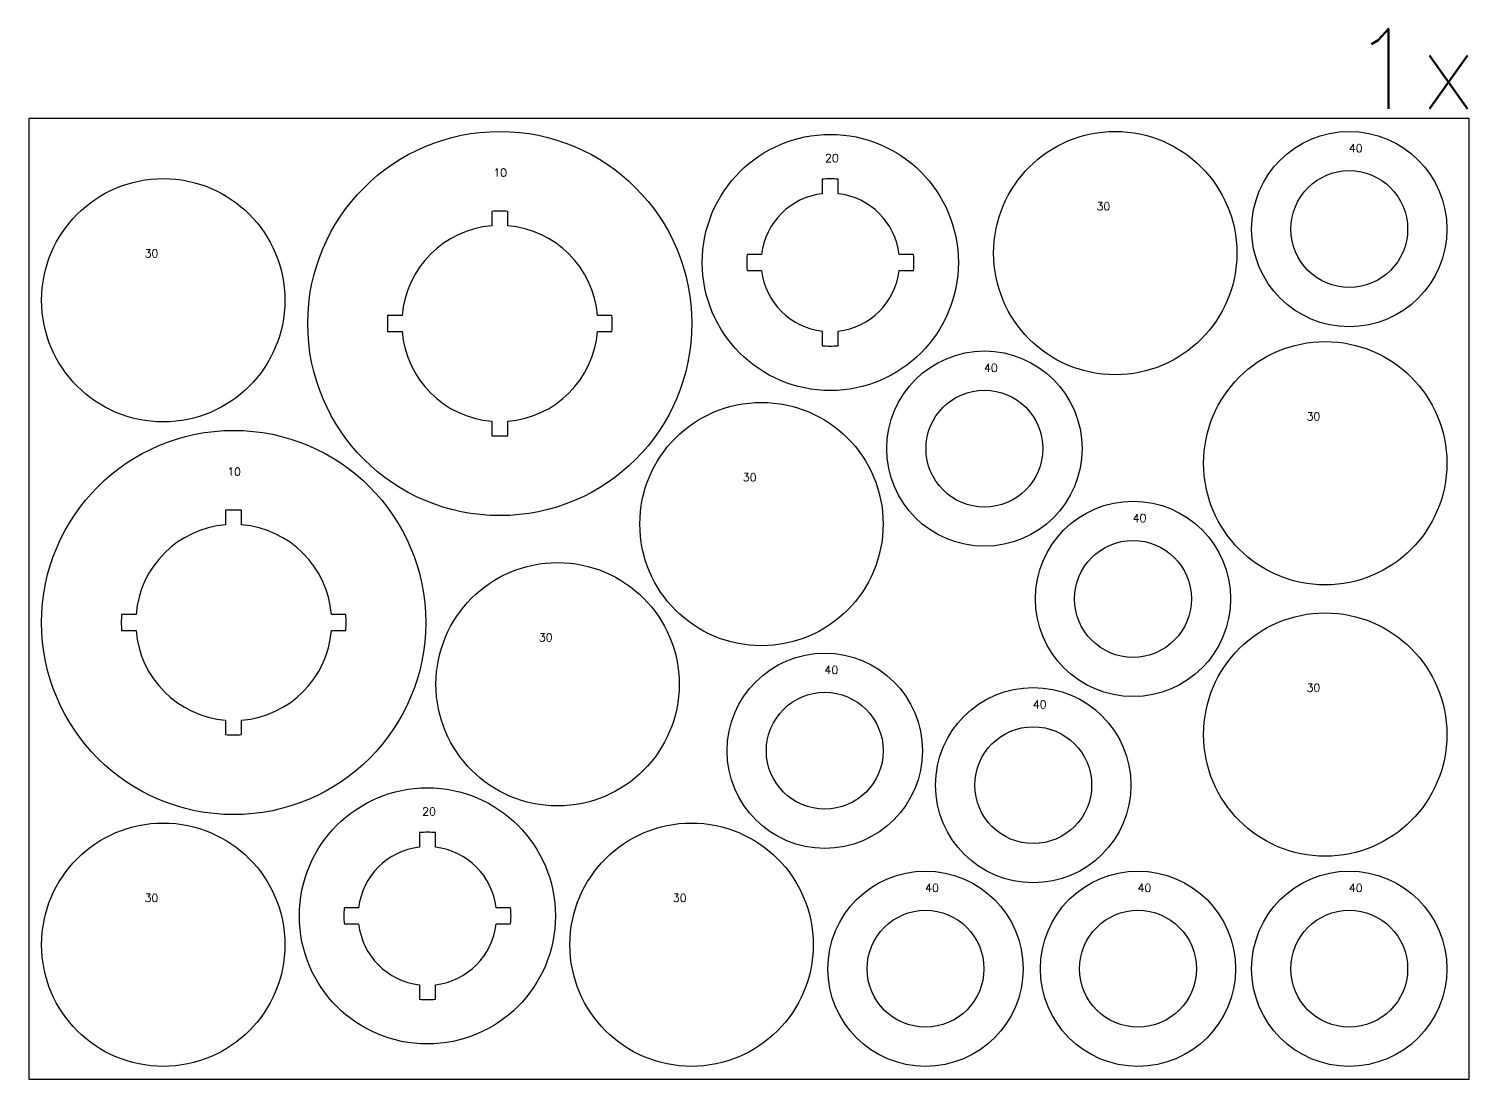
# Model space of a CAD drawing. Header units: millimetres. Extents: x 0 to 5580, y 0 to 1325.
# Drawn here: x 3780 to 5580, y 0 to 1312 of the extents above; entities that cross this region are included whole.
import ezdxf

# ---------------------------------------------------------------- set-up
doc = ezdxf.new("R2010")
doc.units = ezdxf.units.MM
for name, color, linetype in [('--NestedParts--', 7, 'Continuous'), ('sheet', 24, 'Continuous'), ('Texto', 7, 'Continuous')]:
    doc.layers.add(name, color=color, linetype=linetype)
doc.styles.get("Standard").update_dxf_attribs({"font": 'txt.shx'})

msp = doc.modelspace()

# ---------------------------------------------------------------- linework, layer by layer
at = {"layer": '--NestedParts--', "color": 7}
for points in [[(4771.6, 934.4), (4771.6, 916.3, 0.047957), (4791.6, 916.3), (4791.6, 934.4, 0.347859), (4867.5, 1010.3), (4885.6, 1010.3, 0.047957), (4885.6, 1030.3), (4867.5, 1030.3, 0.347859), (4791.6, 1106.2), (4791.6, 1124.3, 0.047957), (4771.6, 1124.3), (4771.6, 1106.2, 0.347859), (4695.7, 1030.3), (4677.6, 1030.3, 0.047957), (4677.6, 1010.3), (4695.7, 1010.3, 0.347859)], [(4358.6, 821.9), (4358.6, 803.9, 0.035632), (4378.6, 803.9), (4378.6, 821.9, 0.367112), (4490.7, 934), (4508.7, 934, 0.035632), (4508.7, 954), (4490.7, 954, 0.367112), (4378.6, 1066.1), (4378.6, 1084.1, 0.035632), (4358.6, 1084.1), (4358.6, 1066.1, 0.367112), (4246.5, 954), (4228.4, 954, 0.035632), (4228.4, 934), (4246.5, 934, 0.367112)], [(4026, 448.5), (4026, 430.4, 0.035632), (4046, 430.4), (4046, 448.5, 0.367112), (4158.1, 560.5), (4176.2, 560.5, 0.035632), (4176.2, 580.5), (4158.1, 580.5, 0.367112), (4046, 692.6), (4046, 710.7, 0.035632), (4026, 710.7), (4026, 692.6, 0.367112), (3914, 580.5), (3895.9, 580.5, 0.035632), (3895.9, 560.5), (3914, 560.5, 0.367112)], [(4268.1, 118), (4268.1, 99.9, 0.047957), (4288.1, 99.9), (4288.1, 118, 0.347859), (4364, 194), (4382.1, 194, 0.047957), (4382.1, 214), (4364, 214, 0.347859), (4288.1, 289.9), (4288.1, 308, 0.047957), (4268.1, 308), (4268.1, 289.9, 0.347859), (4192.2, 214), (4174.1, 214, 0.047957), (4174.1, 194), (4192.2, 194, 0.347859)]]:
    msp.add_lwpolyline(points, format="xyb", close=True, dxfattribs=at)
for centre, radius in [((4368.6, 944), 240), ((4781.6, 1020.3), 160), ((5137.7, 1032), 152), ((5430.1, 1062), 122), ((5430.1, 1062), 73), ((3948, 973.1), 152), ((5400.1, 769.5), 152), ((4974.2, 787.7), 122), ((4974.2, 787.7), 73), ((4695.6, 693.5), 152), ((4036, 570.5), 240), ((5159.9, 600), 122), ((5159.9, 600), 73), ((4440.8, 493.4), 152), ((5400.1, 430.5), 152), ((4774.7, 410.3), 122), ((5035.2, 367.3), 122), ((4774.7, 410.3), 73), ((5035.2, 367.3), 73), ((4278.1, 204), 160), ((3948, 168), 152), ((4608.2, 168), 152), ((4900.6, 138), 122), ((5166.1, 138), 122), ((5430.1, 138), 122), ((4900.6, 138), 73), ((5166.1, 138), 73), ((5430.1, 138), 73)]:
    msp.add_circle(centre, radius, dxfattribs=at)
at = {"layer": 'sheet', "color": 7}
msp.add_lwpolyline([(3780, 0), (5580, 0), (5580, 1200), (3780, 1200)], close=True, dxfattribs=at)

# ---------------------------------------------------------------- texts
at = {"insert": (5432, 1312.2), "char_height": 100, "attachment_point": 1}
msp.add_mtext_dynamic_manual_height_columns('1x', width=663.295, gutter_width=1, heights=[0], dxfattribs=at)
at = {"layer": 'Texto', "color": 3, "char_height": 10, "width": 142.494, "attachment_point": 1}
for s, insert in [('20', (4775.1, 1155.7)), ('40', (5429.7, 1168)), ('10', (4360.5, 1137.5)), ('30', (5114.3, 1095.5)), ('30', (3924.7, 1036.6)), ('40', (4973.7, 893.6)), ('30', (5376.8, 833)), ('10', (4028, 764)), ('30', (4672.3, 757)), ('40', (5159.5, 706)), ('30', (4417.4, 556.9)), ('40', (4774.3, 516.3)), ('30', (5376.8, 494)), ('40', (5034.8, 473.2)), ('20', (4271.6, 339.4)), ('40', (4900.2, 244)), ('40', (5165.6, 244)), ('40', (5429.7, 244)), ('30', (3924.7, 231.5)), ('30', (4584.8, 231.5))]:
    msp.add_mtext(s, dxfattribs=dict(at, insert=insert))

doc.saveas('drawing.dxf')
